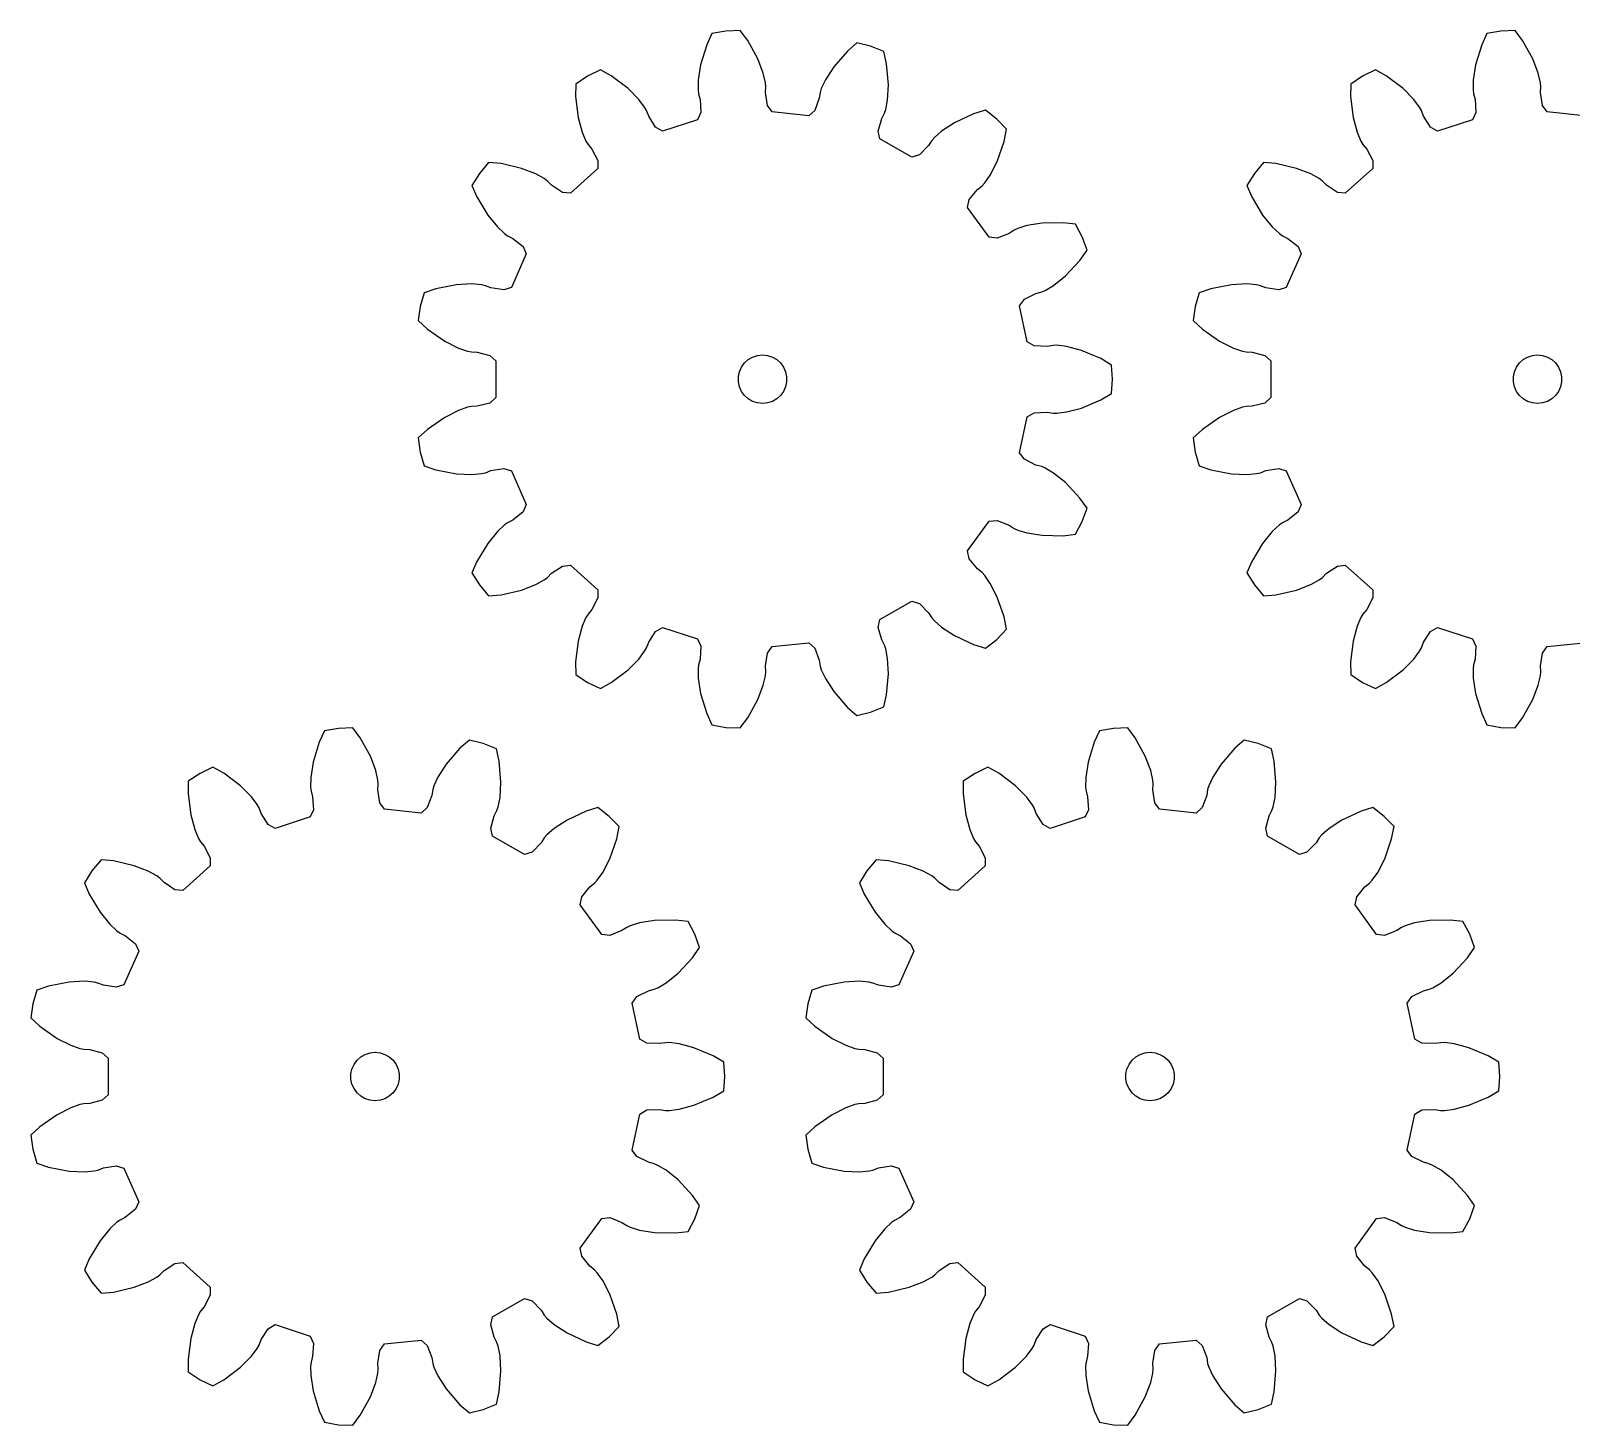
# Model space of a CAD drawing. Extents: x 0 to 187, y 0 to 216.
# Drawn here: x 0 to 95.3, y 0 to 86.2 of the extents above; entities that cross this region are included whole.
import ezdxf

# ---------------------------------------------------------------- set-up
doc = ezdxf.new("R2010")
doc.units = 0

msp = doc.modelspace()

# ---------------------------------------------------------------- linework, layer by layer
for p, q in [((42.134, 86.045), (41.81, 85.347)), ((43.002, 86.198), (42.134, 86.045)), ((43.883, 86.229), (43.002, 86.198)), ((44.345, 85.613), (43.883, 86.229)), ((90.074, 86.045), (89.75, 85.347)), ((90.942, 86.198), (90.074, 86.045)), ((91.822, 86.229), (90.942, 86.198)), ((92.285, 85.613), (91.822, 86.229)), ((41.81, 85.347), (41.432, 84.101)), ((44.974, 84.473), (44.345, 85.613)), ((50.518, 84.964), (49.666, 83.98)), ((51.098, 85.471), (50.518, 84.964)), ((51.953, 85.257), (51.098, 85.471)), ((52.77, 84.927), (51.953, 85.257)), ((52.942, 84.177), (52.77, 84.927)), ((89.75, 85.347), (89.372, 84.101)), ((92.914, 84.473), (92.285, 85.613)), ((41.432, 84.101), (41.286, 83.163)), ((45.312, 83.586), (44.974, 84.473)), ((49.666, 83.98), (49.151, 83.183)), ((53.053, 82.879), (52.942, 84.177)), ((89.372, 84.101), (89.225, 83.163)), ((93.252, 83.586), (92.914, 84.473)), ((33.712, 82.924), (33.7, 82.154)), ((34.442, 83.417), (33.712, 82.924)), ((35.234, 83.803), (34.442, 83.417)), ((35.907, 83.428), (35.234, 83.803)), ((36.945, 82.643), (35.907, 83.428)), ((41.286, 83.163), (41.276, 82.567)), ((45.445, 83.005), (45.312, 83.586)), ((45.466, 82.763), (45.445, 83.005)), ((49.151, 83.183), (48.9, 82.642)), ((81.651, 82.924), (81.639, 82.154)), ((82.382, 83.417), (81.651, 82.924)), ((83.174, 83.803), (82.382, 83.417)), ((83.847, 83.428), (83.174, 83.803)), ((84.885, 82.643), (83.847, 83.428)), ((89.225, 83.163), (89.216, 82.567)), ((93.385, 83.005), (93.252, 83.586)), ((93.405, 82.763), (93.385, 83.005)), ((33.7, 82.154), (33.861, 80.862)), ((37.615, 81.97), (36.945, 82.643)), ((37.973, 81.493), (37.615, 81.97)), ((41.276, 82.567), (41.307, 82.325)), ((41.307, 82.325), (41.402, 81.972)), ((41.402, 81.972), (41.451, 81.172)), ((45.446, 82.397), (45.466, 82.763)), ((45.565, 81.604), (45.446, 82.397)), ((48.773, 82.047), (48.492, 81.297)), ((48.829, 82.409), (48.773, 82.047)), ((48.9, 82.642), (48.829, 82.409)), ((53.001, 81.932), (53.053, 82.879)), ((81.639, 82.154), (81.801, 80.862)), ((85.555, 81.97), (84.885, 82.643)), ((85.912, 81.493), (85.555, 81.97)), ((89.216, 82.567), (89.246, 82.325)), ((89.246, 82.325), (89.342, 81.972)), ((89.342, 81.972), (89.39, 81.172)), ((93.386, 82.397), (93.405, 82.763)), ((93.504, 81.604), (93.386, 82.397)), ((38.09, 81.28), (37.973, 81.493)), ((38.221, 80.938), (38.09, 81.28)), ((41.451, 81.172), (41.248, 80.718)), ((45.857, 81.202), (45.565, 81.604)), ((48.122, 80.964), (45.857, 81.202)), ((48.492, 81.297), (48.122, 80.964)), ((52.639, 80.791), (52.807, 81.117)), ((52.807, 81.117), (52.886, 81.347)), ((52.886, 81.347), (53.001, 81.932)), ((58.318, 81.073), (57.139, 80.52)), ((59.054, 81.3), (58.318, 81.073)), ((59.748, 80.757), (59.054, 81.3)), ((86.03, 81.28), (85.912, 81.493)), ((86.161, 80.938), (86.03, 81.28)), ((89.39, 81.172), (89.188, 80.718)), ((93.797, 81.202), (93.504, 81.604)), ((96.062, 80.964), (93.797, 81.202)), ((33.861, 80.862), (34.109, 79.946)), ((38.652, 80.262), (38.221, 80.938)), ((39.082, 80.014), (38.652, 80.262)), ((41.248, 80.718), (39.082, 80.014)), ((52.426, 80.018), (52.639, 80.791)), ((57.139, 80.52), (56.344, 80.002)), ((60.36, 80.123), (59.748, 80.757)), ((60.212, 79.368), (60.36, 80.123)), ((81.801, 80.862), (82.048, 79.946)), ((86.591, 80.262), (86.161, 80.938)), ((87.022, 80.014), (86.591, 80.262)), ((89.188, 80.718), (87.022, 80.014)), ((34.109, 79.946), (34.343, 79.398)), ((34.343, 79.398), (34.468, 79.189)), ((34.468, 79.189), (34.7, 78.905)), ((52.53, 79.532), (52.426, 80.018)), ((54.502, 78.394), (52.53, 79.532)), ((55.536, 79.118), (54.975, 78.547)), ((55.735, 79.426), (55.536, 79.118)), ((55.895, 79.61), (55.735, 79.426)), ((56.344, 80.002), (55.895, 79.61)), ((59.785, 78.137), (60.212, 79.368)), ((82.048, 79.946), (82.282, 79.398)), ((82.282, 79.398), (82.408, 79.189)), ((82.408, 79.189), (82.639, 78.905)), ((34.7, 78.905), (35.069, 78.194)), ((35.069, 78.194), (35.069, 77.697)), ((54.975, 78.547), (54.502, 78.394)), ((59.353, 77.293), (59.785, 78.137)), ((82.639, 78.905), (83.009, 78.194)), ((83.009, 78.194), (83.008, 77.697)), ((27.753, 77.394), (27.286, 76.647)), ((28.32, 78.069), (27.753, 77.394)), ((29.087, 78.001), (28.32, 78.069)), ((30.355, 77.705), (29.087, 78.001)), ((31.24, 77.363), (30.355, 77.705)), ((31.761, 77.073), (31.24, 77.363)), ((35.069, 77.697), (33.376, 76.173)), ((59.01, 76.805), (59.353, 77.293)), ((75.693, 77.394), (75.226, 76.647)), ((76.26, 78.069), (75.693, 77.394)), ((77.027, 78.001), (76.26, 78.069)), ((78.295, 77.705), (77.027, 78.001)), ((79.18, 77.363), (78.295, 77.705)), ((79.701, 77.073), (79.18, 77.363)), ((83.008, 77.697), (81.316, 76.173)), ((27.286, 76.647), (27.589, 75.939)), ((31.955, 76.926), (31.761, 77.073)), ((32.214, 76.667), (31.955, 76.926)), ((32.882, 76.225), (32.214, 76.667)), ((58.049, 75.779), (58.558, 76.397)), ((58.558, 76.397), (58.843, 76.627)), ((58.843, 76.627), (59.01, 76.805)), ((75.226, 76.647), (75.529, 75.939)), ((79.895, 76.926), (79.701, 77.073)), ((80.153, 76.667), (79.895, 76.926)), ((80.822, 76.225), (80.153, 76.667)), ((27.589, 75.939), (28.262, 74.824)), ((33.376, 76.173), (32.882, 76.225)), ((57.946, 75.293), (58.049, 75.779)), ((59.284, 73.45), (57.946, 75.293)), ((75.529, 75.939), (76.201, 74.824)), ((81.316, 76.173), (80.822, 76.225)), ((28.262, 74.824), (28.86, 74.088)), ((63.86, 74.346), (62.558, 74.32)), ((64.625, 74.254), (63.86, 74.346)), ((76.201, 74.824), (76.8, 74.088)), ((28.86, 74.088), (29.297, 73.682)), ((29.297, 73.682), (29.497, 73.543)), ((29.497, 73.543), (29.824, 73.377)), ((29.824, 73.377), (30.451, 72.878)), ((59.779, 73.398), (59.284, 73.45)), ((60.524, 73.691), (59.779, 73.398)), ((60.831, 73.891), (60.524, 73.691)), ((61.051, 73.995), (60.831, 73.891)), ((61.621, 74.17), (61.051, 73.995)), ((62.558, 74.32), (61.621, 74.17)), ((65.038, 73.476), (64.625, 74.254)), ((65.34, 72.648), (65.038, 73.476)), ((76.8, 74.088), (77.237, 73.682)), ((77.237, 73.682), (77.437, 73.543)), ((77.437, 73.543), (77.764, 73.377)), ((77.764, 73.377), (78.39, 72.878)), ((30.652, 72.424), (29.726, 70.344)), ((30.451, 72.878), (30.652, 72.424)), ((64.897, 72.018), (65.34, 72.648)), ((78.592, 72.424), (77.666, 70.344)), ((78.39, 72.878), (78.592, 72.424)), ((64.007, 71.067), (64.897, 72.018)), ((26.343, 70.514), (25.064, 70.268)), ((27.291, 70.562), (26.343, 70.514)), ((27.884, 70.509), (27.291, 70.562)), ((63.268, 70.471), (64.007, 71.067)), ((74.282, 70.514), (73.004, 70.268)), ((75.23, 70.562), (74.282, 70.514)), ((75.824, 70.509), (75.23, 70.562)), ((24.335, 70.019), (24.093, 69.172)), ((25.064, 70.268), (24.335, 70.019)), ((28.121, 70.453), (27.884, 70.509)), ((28.463, 70.321), (28.121, 70.453)), ((29.254, 70.19), (28.463, 70.321)), ((29.726, 70.344), (29.254, 70.19)), ((61.169, 69.216), (61.461, 69.619)), ((61.461, 69.619), (62.178, 69.977)), ((62.178, 69.977), (62.532, 70.071)), ((62.532, 70.071), (62.756, 70.165)), ((62.756, 70.165), (63.268, 70.471)), ((72.275, 70.019), (72.032, 69.172)), ((73.004, 70.268), (72.275, 70.019)), ((76.061, 70.453), (75.824, 70.509)), ((76.403, 70.321), (76.061, 70.453)), ((77.193, 70.19), (76.403, 70.321)), ((77.666, 70.344), (77.193, 70.19)), ((24.093, 69.172), (23.97, 68.299)), ((61.643, 66.989), (61.169, 69.216)), ((72.032, 69.172), (71.91, 68.299)), ((23.97, 68.299), (24.534, 67.775)), ((24.534, 67.775), (25.602, 67.031)), ((71.91, 68.299), (72.474, 67.775)), ((72.474, 67.775), (73.542, 67.031)), ((25.602, 67.031), (26.449, 66.602)), ((62.073, 66.74), (61.643, 66.989)), ((62.873, 66.705), (62.073, 66.74)), ((63.235, 66.763), (62.873, 66.705)), ((63.479, 66.768), (63.235, 66.763)), ((64.07, 66.696), (63.479, 66.768)), ((73.542, 67.031), (74.389, 66.602)), ((26.449, 66.602), (27.013, 66.409)), ((27.013, 66.409), (27.252, 66.363)), ((27.252, 66.363), (27.618, 66.344)), ((27.618, 66.344), (28.393, 66.143)), ((28.393, 66.143), (28.762, 65.81)), ((28.762, 65.81), (28.762, 63.533)), ((44.15, 65.675), (44.383, 65.885)), ((44.383, 65.885), (44.654, 66.042)), ((44.654, 66.042), (44.953, 66.139)), ((44.953, 66.139), (45.265, 66.172)), ((45.265, 66.172), (45.576, 66.139)), ((45.576, 66.139), (45.875, 66.042)), ((45.875, 66.042), (46.146, 65.885)), ((46.146, 65.885), (46.379, 65.675)), ((64.988, 66.452), (64.07, 66.696)), ((66.187, 65.946), (64.988, 66.452)), ((66.848, 65.551), (66.187, 65.946)), ((74.389, 66.602), (74.953, 66.409)), ((74.953, 66.409), (75.192, 66.363)), ((75.192, 66.363), (75.558, 66.344)), ((75.558, 66.344), (76.333, 66.143)), ((76.333, 66.143), (76.702, 65.81)), ((76.702, 65.81), (76.702, 63.533)), ((92.09, 65.675), (92.323, 65.885)), ((92.323, 65.885), (92.594, 66.042)), ((92.594, 66.042), (92.893, 66.139)), ((92.893, 66.139), (93.204, 66.172)), ((93.204, 66.172), (93.516, 66.139)), ((93.516, 66.139), (93.814, 66.042)), ((93.814, 66.042), (94.086, 65.885)), ((94.086, 65.885), (94.319, 65.675)), ((43.773, 64.829), (43.838, 65.135)), ((43.773, 64.515), (43.773, 64.829)), ((43.838, 65.135), (43.966, 65.422)), ((43.966, 65.422), (44.15, 65.675)), ((46.379, 65.675), (46.564, 65.422)), ((46.564, 65.422), (46.691, 65.135)), ((46.691, 65.135), (46.756, 64.829)), ((46.756, 64.829), (46.756, 64.515)), ((66.91, 64.672), (66.848, 65.551)), ((91.713, 64.829), (91.778, 65.135)), ((91.713, 64.515), (91.713, 64.829)), ((91.778, 65.135), (91.905, 65.422)), ((91.905, 65.422), (92.09, 65.675)), ((94.319, 65.675), (94.503, 65.422)), ((94.503, 65.422), (94.631, 65.135)), ((94.631, 65.135), (94.696, 64.829)), ((94.696, 64.829), (94.696, 64.515)), ((43.838, 64.208), (43.773, 64.515)), ((43.966, 63.922), (43.838, 64.208)), ((44.15, 63.668), (43.966, 63.922)), ((46.564, 63.922), (46.379, 63.668)), ((46.691, 64.208), (46.564, 63.922)), ((46.756, 64.515), (46.691, 64.208)), ((66.848, 63.793), (66.91, 64.672)), ((91.778, 64.208), (91.713, 64.515)), ((91.905, 63.922), (91.778, 64.208)), ((92.09, 63.668), (91.905, 63.922)), ((94.503, 63.922), (94.319, 63.668)), ((94.631, 64.208), (94.503, 63.922)), ((94.696, 64.515), (94.631, 64.208)), ((27.013, 62.935), (26.449, 62.742)), ((27.252, 62.981), (27.013, 62.935)), ((27.618, 62.999), (27.252, 62.981)), ((28.393, 63.2), (27.618, 62.999)), ((28.762, 63.533), (28.393, 63.2)), ((44.383, 63.458), (44.15, 63.668)), ((44.654, 63.301), (44.383, 63.458)), ((44.953, 63.205), (44.654, 63.301)), ((45.265, 63.172), (44.953, 63.205)), ((45.576, 63.205), (45.265, 63.172)), ((45.875, 63.301), (45.576, 63.205)), ((46.146, 63.458), (45.875, 63.301)), ((46.379, 63.668), (46.146, 63.458)), ((64.07, 62.647), (64.988, 62.891)), ((64.988, 62.891), (66.187, 63.397)), ((66.187, 63.397), (66.848, 63.793)), ((74.953, 62.935), (74.389, 62.742)), ((75.192, 62.981), (74.953, 62.935)), ((75.558, 62.999), (75.192, 62.981)), ((76.333, 63.2), (75.558, 62.999)), ((76.702, 63.533), (76.333, 63.2)), ((92.323, 63.458), (92.09, 63.668)), ((92.594, 63.301), (92.323, 63.458)), ((92.893, 63.205), (92.594, 63.301)), ((93.204, 63.172), (92.893, 63.205)), ((93.516, 63.205), (93.204, 63.172)), ((93.814, 63.301), (93.516, 63.205)), ((94.086, 63.458), (93.814, 63.301)), ((94.319, 63.668), (94.086, 63.458)), ((25.602, 62.313), (24.534, 61.568)), ((26.449, 62.742), (25.602, 62.313)), ((61.169, 60.127), (61.643, 62.354)), ((61.643, 62.354), (62.073, 62.603)), ((62.073, 62.603), (62.873, 62.639)), ((62.873, 62.639), (63.235, 62.581)), ((63.235, 62.581), (63.479, 62.576)), ((63.479, 62.576), (64.07, 62.647)), ((73.542, 62.313), (72.474, 61.568)), ((74.389, 62.742), (73.542, 62.313)), ((24.534, 61.568), (23.97, 61.044)), ((23.97, 61.044), (24.093, 60.171)), ((72.474, 61.568), (71.91, 61.044)), ((71.91, 61.044), (72.032, 60.171)), ((24.093, 60.171), (24.335, 59.324)), ((61.461, 59.725), (61.169, 60.127)), ((72.032, 60.171), (72.275, 59.324)), ((24.335, 59.324), (25.064, 59.075)), ((28.463, 59.022), (29.254, 59.154)), ((29.254, 59.154), (29.726, 59)), ((62.178, 59.367), (61.461, 59.725)), ((62.532, 59.273), (62.178, 59.367)), ((62.756, 59.178), (62.532, 59.273)), ((63.268, 58.872), (62.756, 59.178)), ((72.275, 59.324), (73.004, 59.075)), ((76.403, 59.022), (77.193, 59.154)), ((77.193, 59.154), (77.666, 59)), ((25.064, 59.075), (26.343, 58.829)), ((26.343, 58.829), (27.291, 58.782)), ((27.291, 58.782), (27.884, 58.835)), ((27.884, 58.835), (28.121, 58.89)), ((28.121, 58.89), (28.463, 59.022)), ((29.726, 59), (30.652, 56.92)), ((64.007, 58.276), (63.268, 58.872)), ((64.897, 57.326), (64.007, 58.276)), ((73.004, 59.075), (74.282, 58.829)), ((74.282, 58.829), (75.23, 58.782)), ((75.23, 58.782), (75.824, 58.835)), ((75.824, 58.835), (76.061, 58.89)), ((76.061, 58.89), (76.403, 59.022)), ((77.666, 59), (78.592, 56.92)), ((65.34, 56.696), (64.897, 57.326)), ((30.451, 56.465), (29.824, 55.966)), ((30.652, 56.92), (30.451, 56.465)), ((65.038, 55.868), (65.34, 56.696)), ((78.39, 56.465), (77.764, 55.966)), ((78.592, 56.92), (78.39, 56.465)), ((29.297, 55.661), (28.86, 55.256)), ((29.497, 55.801), (29.297, 55.661)), ((29.824, 55.966), (29.497, 55.801)), ((57.946, 54.051), (59.284, 55.893)), ((59.284, 55.893), (59.779, 55.946)), ((59.779, 55.946), (60.524, 55.652)), ((60.524, 55.652), (60.831, 55.452)), ((60.831, 55.452), (61.051, 55.349)), ((61.051, 55.349), (61.621, 55.173)), ((64.625, 55.09), (65.038, 55.868)), ((77.237, 55.661), (76.8, 55.256)), ((77.437, 55.801), (77.237, 55.661)), ((77.764, 55.966), (77.437, 55.801)), ((28.262, 54.519), (27.589, 53.405)), ((28.86, 55.256), (28.262, 54.519)), ((61.621, 55.173), (62.558, 55.023)), ((62.558, 55.023), (63.86, 54.998)), ((63.86, 54.998), (64.625, 55.09)), ((76.201, 54.519), (75.529, 53.405)), ((76.8, 55.256), (76.201, 54.519)), ((27.589, 53.405), (27.286, 52.696)), ((58.049, 53.565), (57.946, 54.051)), ((58.558, 52.946), (58.049, 53.565)), ((75.529, 53.405), (75.226, 52.696)), ((27.286, 52.696), (27.753, 51.949)), ((31.761, 52.27), (31.955, 52.417)), ((31.955, 52.417), (32.214, 52.677)), ((32.214, 52.677), (32.882, 53.119)), ((32.882, 53.119), (33.376, 53.17)), ((33.376, 53.17), (35.069, 51.646)), ((58.843, 52.716), (58.558, 52.946)), ((59.01, 52.538), (58.843, 52.716)), ((59.353, 52.051), (59.01, 52.538)), ((75.226, 52.696), (75.693, 51.949)), ((79.701, 52.27), (79.895, 52.417)), ((79.895, 52.417), (80.153, 52.677)), ((80.153, 52.677), (80.822, 53.119)), ((80.822, 53.119), (81.316, 53.17)), ((81.316, 53.17), (83.008, 51.646)), ((27.753, 51.949), (28.32, 51.274)), ((29.087, 51.343), (30.355, 51.638)), ((30.355, 51.638), (31.24, 51.98)), ((31.24, 51.98), (31.761, 52.27)), ((35.069, 51.646), (35.069, 51.149)), ((59.785, 51.206), (59.353, 52.051)), ((75.693, 51.949), (76.26, 51.274)), ((77.027, 51.343), (78.295, 51.638)), ((78.295, 51.638), (79.18, 51.98)), ((79.18, 51.98), (79.701, 52.27)), ((83.008, 51.646), (83.009, 51.149)), ((28.32, 51.274), (29.087, 51.343)), ((35.069, 51.149), (34.7, 50.438)), ((52.53, 49.811), (54.502, 50.95)), ((54.502, 50.95), (54.975, 50.797)), ((54.975, 50.797), (55.536, 50.226)), ((60.212, 49.976), (59.785, 51.206)), ((76.26, 51.274), (77.027, 51.343)), ((83.009, 51.149), (82.639, 50.438)), ((34.343, 49.946), (34.109, 49.398)), ((34.468, 50.154), (34.343, 49.946)), ((34.7, 50.438), (34.468, 50.154)), ((52.426, 49.325), (52.53, 49.811)), ((55.536, 50.226), (55.735, 49.918)), ((55.735, 49.918), (55.895, 49.734)), ((55.895, 49.734), (56.344, 49.342)), ((60.36, 49.22), (60.212, 49.976)), ((82.282, 49.946), (82.048, 49.398)), ((82.408, 50.154), (82.282, 49.946)), ((82.639, 50.438), (82.408, 50.154)), ((34.109, 49.398), (33.861, 48.481)), ((38.221, 48.406), (38.652, 49.081)), ((38.652, 49.081), (39.082, 49.329)), ((39.082, 49.329), (41.248, 48.625)), ((41.248, 48.625), (41.451, 48.172)), ((52.639, 48.553), (52.426, 49.325)), ((56.344, 49.342), (57.139, 48.823)), ((57.139, 48.823), (58.318, 48.271)), ((59.748, 48.586), (60.36, 49.22)), ((82.048, 49.398), (81.801, 48.481)), ((86.161, 48.406), (86.591, 49.081)), ((86.591, 49.081), (87.022, 49.329)), ((87.022, 49.329), (89.188, 48.625)), ((89.188, 48.625), (89.39, 48.172)), ((33.861, 48.481), (33.7, 47.189)), ((37.615, 47.373), (37.973, 47.85)), ((37.973, 47.85), (38.09, 48.063)), ((38.09, 48.063), (38.221, 48.406)), ((41.451, 48.172), (41.402, 47.372)), ((45.446, 46.947), (45.565, 47.739)), ((45.565, 47.739), (45.857, 48.141)), ((45.857, 48.141), (48.122, 48.379)), ((48.122, 48.379), (48.492, 48.047)), ((48.492, 48.047), (48.773, 47.297)), ((52.807, 48.227), (52.639, 48.553)), ((52.886, 47.997), (52.807, 48.227)), ((53.001, 47.412), (52.886, 47.997)), ((58.318, 48.271), (59.054, 48.044)), ((59.054, 48.044), (59.748, 48.586)), ((81.801, 48.481), (81.639, 47.189)), ((85.555, 47.373), (85.912, 47.85)), ((85.912, 47.85), (86.03, 48.063)), ((86.03, 48.063), (86.161, 48.406)), ((89.39, 48.172), (89.342, 47.372)), ((93.386, 46.947), (93.504, 47.739)), ((93.504, 47.739), (93.797, 48.141)), ((93.797, 48.141), (96.062, 48.379)), ((33.7, 47.189), (33.712, 46.419)), ((35.907, 45.915), (36.945, 46.701)), ((36.945, 46.701), (37.615, 47.373)), ((41.307, 47.018), (41.276, 46.777)), ((41.276, 46.777), (41.286, 46.181)), ((41.402, 47.372), (41.307, 47.018)), ((45.466, 46.581), (45.446, 46.947)), ((48.773, 47.297), (48.829, 46.934)), ((48.829, 46.934), (48.9, 46.702)), ((48.9, 46.702), (49.151, 46.161)), ((53.053, 46.464), (53.001, 47.412)), ((81.639, 47.189), (81.651, 46.419)), ((83.847, 45.915), (84.885, 46.701)), ((84.885, 46.701), (85.555, 47.373)), ((89.246, 47.018), (89.216, 46.777)), ((89.216, 46.777), (89.225, 46.181)), ((89.342, 47.372), (89.246, 47.018)), ((93.405, 46.581), (93.386, 46.947)), ((33.712, 46.419), (34.442, 45.927)), ((34.442, 45.927), (35.234, 45.54)), ((35.234, 45.54), (35.907, 45.915)), ((41.286, 46.181), (41.432, 45.243)), ((44.974, 44.871), (45.312, 45.757)), ((45.312, 45.757), (45.445, 46.339)), ((45.445, 46.339), (45.466, 46.581)), ((49.151, 46.161), (49.666, 45.364)), ((52.942, 45.167), (53.053, 46.464)), ((81.651, 46.419), (82.382, 45.927)), ((82.382, 45.927), (83.174, 45.54)), ((83.174, 45.54), (83.847, 45.915)), ((89.225, 46.181), (89.372, 45.243)), ((92.914, 44.871), (93.252, 45.757)), ((93.252, 45.757), (93.385, 46.339)), ((93.385, 46.339), (93.405, 46.581)), ((41.432, 45.243), (41.81, 43.997)), ((44.345, 43.731), (44.974, 44.871)), ((49.666, 45.364), (50.518, 44.379)), ((52.77, 44.416), (52.942, 45.167)), ((89.372, 45.243), (89.75, 43.997)), ((92.285, 43.731), (92.914, 44.871)), ((41.81, 43.997), (42.134, 43.298)), ((50.518, 44.379), (51.098, 43.873)), ((51.098, 43.873), (51.953, 44.086)), ((51.953, 44.086), (52.77, 44.416)), ((89.75, 43.997), (90.074, 43.298)), ((18.164, 42.931), (17.84, 42.232)), ((19.032, 43.084), (18.164, 42.931)), ((19.913, 43.115), (19.032, 43.084)), ((20.375, 42.498), (19.913, 43.115)), ((42.134, 43.298), (43.002, 43.145)), ((43.002, 43.145), (43.883, 43.115)), ((43.883, 43.115), (44.345, 43.731)), ((66.104, 42.931), (65.78, 42.232)), ((66.972, 43.084), (66.104, 42.931)), ((67.853, 43.115), (66.972, 43.084)), ((68.315, 42.498), (67.853, 43.115)), ((90.074, 43.298), (90.942, 43.145)), ((90.942, 43.145), (91.822, 43.115)), ((91.822, 43.115), (92.285, 43.731)), ((17.84, 42.232), (17.462, 40.986)), ((21.004, 41.358), (20.375, 42.498)), ((27.128, 42.356), (26.548, 41.85)), ((27.983, 42.143), (27.128, 42.356)), ((28.8, 41.813), (27.983, 42.143)), ((65.78, 42.232), (65.402, 40.986)), ((68.944, 41.358), (68.315, 42.498)), ((75.068, 42.356), (74.488, 41.85)), ((75.923, 42.143), (75.068, 42.356)), ((76.74, 41.813), (75.923, 42.143)), ((17.462, 40.986), (17.316, 40.048)), ((21.342, 40.472), (21.004, 41.358)), ((26.548, 41.85), (25.696, 40.865)), ((28.972, 41.062), (28.8, 41.813)), ((29.083, 39.765), (28.972, 41.062)), ((65.402, 40.986), (65.256, 40.048)), ((69.282, 40.472), (68.944, 41.358)), ((74.488, 41.85), (73.636, 40.865)), ((76.912, 41.062), (76.74, 41.813)), ((77.023, 39.765), (76.912, 41.062)), ((10.472, 40.302), (9.742, 39.81)), ((11.264, 40.689), (10.472, 40.302)), ((11.937, 40.314), (11.264, 40.689)), ((12.975, 39.528), (11.937, 40.314)), ((17.316, 40.048), (17.307, 39.452)), ((21.475, 39.89), (21.342, 40.472)), ((25.181, 40.068), (24.93, 39.527)), ((25.696, 40.865), (25.181, 40.068)), ((58.412, 40.302), (57.681, 39.81)), ((59.204, 40.689), (58.412, 40.302)), ((59.877, 40.314), (59.204, 40.689)), ((60.915, 39.528), (59.877, 40.314)), ((65.256, 40.048), (65.246, 39.452)), ((69.415, 39.89), (69.282, 40.472)), ((73.121, 40.068), (72.87, 39.527)), ((73.636, 40.865), (73.121, 40.068)), ((9.742, 39.81), (9.73, 39.04)), ((13.645, 38.856), (12.975, 39.528)), ((17.307, 39.452), (17.337, 39.211)), ((17.337, 39.211), (17.432, 38.857)), ((21.496, 39.648), (21.475, 39.89)), ((21.476, 39.282), (21.496, 39.648)), ((21.595, 38.49), (21.476, 39.282)), ((24.859, 39.295), (24.803, 38.932)), ((24.93, 39.527), (24.859, 39.295)), ((29.031, 38.817), (29.083, 39.765)), ((57.681, 39.81), (57.67, 39.04)), ((61.585, 38.856), (60.915, 39.528)), ((65.246, 39.452), (65.276, 39.211)), ((65.276, 39.211), (65.372, 38.857)), ((69.436, 39.648), (69.415, 39.89)), ((69.416, 39.282), (69.436, 39.648)), ((69.535, 38.49), (69.416, 39.282)), ((72.799, 39.295), (72.742, 38.932)), ((72.87, 39.527), (72.799, 39.295)), ((76.971, 38.817), (77.023, 39.765)), ((9.73, 39.04), (9.891, 37.748)), ((14.003, 38.379), (13.645, 38.856)), ((14.12, 38.166), (14.003, 38.379)), ((14.251, 37.823), (14.12, 38.166)), ((17.432, 38.857), (17.481, 38.057)), ((21.887, 38.088), (21.595, 38.49)), ((24.522, 38.182), (24.152, 37.85)), ((24.803, 38.932), (24.522, 38.182)), ((28.837, 38.002), (28.916, 38.232)), ((28.916, 38.232), (29.031, 38.817)), ((35.084, 38.185), (34.348, 37.958)), ((35.778, 37.643), (35.084, 38.185)), ((57.67, 39.04), (57.831, 37.748)), ((61.942, 38.379), (61.585, 38.856)), ((62.06, 38.166), (61.942, 38.379)), ((62.191, 37.823), (62.06, 38.166)), ((65.372, 38.857), (65.421, 38.057)), ((69.827, 38.088), (69.535, 38.49)), ((72.461, 38.182), (72.092, 37.85)), ((72.742, 38.932), (72.461, 38.182)), ((76.776, 38.002), (76.856, 38.232)), ((76.856, 38.232), (76.971, 38.817)), ((83.024, 38.185), (82.287, 37.958)), ((83.718, 37.643), (83.024, 38.185)), ((9.891, 37.748), (10.139, 36.831)), ((14.682, 37.148), (14.251, 37.823)), ((17.278, 37.604), (15.112, 36.9)), ((17.481, 38.057), (17.278, 37.604)), ((24.152, 37.85), (21.887, 38.088)), ((28.456, 36.904), (28.67, 37.676)), ((28.67, 37.676), (28.837, 38.002)), ((33.169, 37.406), (32.374, 36.887)), ((34.348, 37.958), (33.169, 37.406)), ((36.39, 37.009), (35.778, 37.643)), ((57.831, 37.748), (58.078, 36.831)), ((62.622, 37.148), (62.191, 37.823)), ((65.218, 37.604), (63.052, 36.9)), ((65.421, 38.057), (65.218, 37.604)), ((72.092, 37.85), (69.827, 38.088)), ((76.396, 36.904), (76.609, 37.676)), ((76.609, 37.676), (76.776, 38.002)), ((81.109, 37.406), (80.314, 36.887)), ((82.287, 37.958), (81.109, 37.406)), ((84.33, 37.009), (83.718, 37.643)), ((10.139, 36.831), (10.373, 36.283)), ((10.373, 36.283), (10.499, 36.075)), ((15.112, 36.9), (14.682, 37.148)), ((28.56, 36.418), (28.456, 36.904)), ((30.532, 35.279), (28.56, 36.418)), ((31.766, 36.311), (31.567, 36.003)), ((31.925, 36.495), (31.766, 36.311)), ((32.374, 36.887), (31.925, 36.495)), ((35.815, 35.023), (36.242, 36.253)), ((36.242, 36.253), (36.39, 37.009)), ((58.078, 36.831), (58.313, 36.283)), ((58.313, 36.283), (58.438, 36.075)), ((63.052, 36.9), (62.622, 37.148)), ((76.5, 36.418), (76.396, 36.904)), ((78.472, 35.279), (76.5, 36.418)), ((79.705, 36.311), (79.506, 36.003)), ((79.865, 36.495), (79.705, 36.311)), ((80.314, 36.887), (79.865, 36.495)), ((83.755, 35.023), (84.181, 36.253)), ((84.181, 36.253), (84.33, 37.009)), ((10.499, 36.075), (10.73, 35.791)), ((10.73, 35.791), (11.099, 35.08)), ((31.005, 35.432), (30.532, 35.279)), ((31.567, 36.003), (31.005, 35.432)), ((58.438, 36.075), (58.669, 35.791)), ((58.669, 35.791), (59.039, 35.08)), ((78.944, 35.432), (78.472, 35.279)), ((79.506, 36.003), (78.944, 35.432)), ((4.35, 34.955), (3.783, 34.28)), ((5.117, 34.886), (4.35, 34.955)), ((6.385, 34.591), (5.117, 34.886)), ((7.27, 34.249), (6.385, 34.591)), ((11.099, 34.583), (9.407, 33.059)), ((11.099, 35.08), (11.099, 34.583)), ((35.383, 34.178), (35.815, 35.023)), ((52.29, 34.955), (51.723, 34.28)), ((53.057, 34.886), (52.29, 34.955)), ((54.325, 34.591), (53.057, 34.886)), ((55.21, 34.249), (54.325, 34.591)), ((59.039, 34.583), (57.346, 33.059)), ((59.039, 35.08), (59.039, 34.583)), ((83.322, 34.178), (83.755, 35.023)), ((3.783, 34.28), (3.317, 33.533)), ((3.317, 33.533), (3.619, 32.824)), ((7.791, 33.959), (7.27, 34.249)), ((7.985, 33.812), (7.791, 33.959)), ((8.244, 33.552), (7.985, 33.812)), ((8.912, 33.11), (8.244, 33.552)), ((34.588, 33.283), (34.873, 33.513)), ((34.873, 33.513), (35.04, 33.691)), ((35.04, 33.691), (35.383, 34.178)), ((51.723, 34.28), (51.256, 33.533)), ((51.256, 33.533), (51.559, 32.824)), ((55.731, 33.959), (55.21, 34.249)), ((55.925, 33.812), (55.731, 33.959)), ((56.184, 33.552), (55.925, 33.812)), ((56.852, 33.11), (56.184, 33.552)), ((82.528, 33.283), (82.813, 33.513)), ((82.813, 33.513), (82.979, 33.691)), ((82.979, 33.691), (83.322, 34.178)), ((3.619, 32.824), (4.292, 31.71)), ((9.407, 33.059), (8.912, 33.11)), ((33.976, 32.178), (34.079, 32.664)), ((34.079, 32.664), (34.588, 33.283)), ((51.559, 32.824), (52.232, 31.71)), ((57.346, 33.059), (56.852, 33.11)), ((81.916, 32.178), (82.019, 32.664)), ((82.019, 32.664), (82.528, 33.283)), ((4.292, 31.71), (4.891, 30.973)), ((35.314, 30.336), (33.976, 32.178)), ((52.232, 31.71), (52.83, 30.973)), ((83.254, 30.336), (81.916, 32.178)), ((4.891, 30.973), (5.327, 30.568)), ((5.327, 30.568), (5.527, 30.428)), ((36.554, 30.577), (35.809, 30.283)), ((36.861, 30.777), (36.554, 30.577)), ((37.082, 30.88), (36.861, 30.777)), ((37.651, 31.056), (37.082, 30.88)), ((38.588, 31.206), (37.651, 31.056)), ((39.89, 31.231), (38.588, 31.206)), ((40.655, 31.139), (39.89, 31.231)), ((41.068, 30.361), (40.655, 31.139)), ((52.83, 30.973), (53.267, 30.568)), ((53.267, 30.568), (53.467, 30.428)), ((84.494, 30.577), (83.748, 30.283)), ((84.801, 30.777), (84.494, 30.577)), ((85.021, 30.88), (84.801, 30.777)), ((85.591, 31.056), (85.021, 30.88)), ((86.528, 31.206), (85.591, 31.056)), ((87.83, 31.231), (86.528, 31.206)), ((88.595, 31.139), (87.83, 31.231)), ((89.008, 30.361), (88.595, 31.139)), ((5.527, 30.428), (5.854, 30.263)), ((5.854, 30.263), (6.481, 29.764)), ((6.481, 29.764), (6.682, 29.309)), ((35.809, 30.283), (35.314, 30.336)), ((41.37, 29.533), (41.068, 30.361)), ((53.467, 30.428), (53.794, 30.263)), ((53.794, 30.263), (54.421, 29.764)), ((54.421, 29.764), (54.622, 29.309)), ((83.748, 30.283), (83.254, 30.336)), ((89.31, 29.533), (89.008, 30.361)), ((6.682, 29.309), (5.756, 27.229)), ((40.037, 27.953), (40.927, 28.903)), ((40.927, 28.903), (41.37, 29.533)), ((54.622, 29.309), (53.696, 27.229)), ((87.977, 27.953), (88.867, 28.903)), ((88.867, 28.903), (89.31, 29.533)), ((39.298, 27.357), (40.037, 27.953)), ((87.238, 27.357), (87.977, 27.953)), ((0.366, 26.905), (0.123, 26.058)), ((1.094, 27.154), (0.366, 26.905)), ((2.373, 27.4), (1.094, 27.154)), ((3.321, 27.447), (2.373, 27.4)), ((3.915, 27.394), (3.321, 27.447)), ((4.151, 27.339), (3.915, 27.394)), ((4.493, 27.207), (4.151, 27.339)), ((5.284, 27.075), (4.493, 27.207)), ((5.756, 27.229), (5.284, 27.075)), ((37.491, 26.504), (38.208, 26.862)), ((38.208, 26.862), (38.562, 26.956)), ((38.562, 26.956), (38.786, 27.051)), ((38.786, 27.051), (39.298, 27.357)), ((48.305, 26.905), (48.062, 26.058)), ((49.034, 27.154), (48.305, 26.905)), ((50.313, 27.4), (49.034, 27.154)), ((51.26, 27.447), (50.313, 27.4)), ((51.854, 27.394), (51.26, 27.447)), ((52.091, 27.339), (51.854, 27.394)), ((52.433, 27.207), (52.091, 27.339)), ((53.223, 27.075), (52.433, 27.207)), ((53.696, 27.229), (53.223, 27.075)), ((85.431, 26.504), (86.148, 26.862)), ((86.148, 26.862), (86.502, 26.956)), ((86.502, 26.956), (86.726, 27.051)), ((86.726, 27.051), (87.238, 27.357)), ((0.123, 26.058), (0, 25.185)), ((37.199, 26.102), (37.491, 26.504)), ((37.673, 23.875), (37.199, 26.102)), ((48.062, 26.058), (47.94, 25.185)), ((85.139, 26.102), (85.431, 26.504)), ((85.613, 23.875), (85.139, 26.102)), ((0, 25.185), (0.564, 24.661)), ((47.94, 25.185), (48.504, 24.661)), ((0.564, 24.661), (1.632, 23.916)), ((1.632, 23.916), (2.479, 23.487)), ((38.103, 23.626), (37.673, 23.875)), ((48.504, 24.661), (49.572, 23.916)), ((49.572, 23.916), (50.419, 23.487)), ((86.043, 23.626), (85.613, 23.875)), ((2.479, 23.487), (3.043, 23.294)), ((3.043, 23.294), (3.282, 23.248)), ((3.282, 23.248), (3.648, 23.23)), ((3.648, 23.23), (4.424, 23.029)), ((4.424, 23.029), (4.793, 22.696)), ((20.413, 22.771), (20.685, 22.928)), ((20.685, 22.928), (20.983, 23.024)), ((20.983, 23.024), (21.295, 23.057)), ((21.295, 23.057), (21.607, 23.024)), ((21.607, 23.024), (21.905, 22.928)), ((21.905, 22.928), (22.176, 22.771)), ((38.904, 23.59), (38.103, 23.626)), ((39.265, 23.648), (38.904, 23.59)), ((39.509, 23.653), (39.265, 23.648)), ((40.101, 23.582), (39.509, 23.653)), ((41.018, 23.338), (40.101, 23.582)), ((42.217, 22.832), (41.018, 23.338)), ((50.419, 23.487), (50.983, 23.294)), ((50.983, 23.294), (51.222, 23.248)), ((51.222, 23.248), (51.588, 23.23)), ((51.588, 23.23), (52.363, 23.029)), ((52.363, 23.029), (52.732, 22.696)), ((68.353, 22.771), (68.624, 22.928)), ((68.624, 22.928), (68.923, 23.024)), ((68.923, 23.024), (69.234, 23.057)), ((69.234, 23.057), (69.546, 23.024)), ((69.546, 23.024), (69.845, 22.928)), ((69.845, 22.928), (70.116, 22.771)), ((86.843, 23.59), (86.043, 23.626)), ((87.205, 23.648), (86.843, 23.59)), ((87.448, 23.653), (87.205, 23.648)), ((88.04, 23.582), (87.448, 23.653)), ((88.958, 23.338), (88.04, 23.582)), ((90.157, 22.832), (88.958, 23.338)), ((4.793, 22.696), (4.793, 20.419)), ((19.803, 21.714), (19.868, 22.021)), ((19.868, 22.021), (19.996, 22.307)), ((19.996, 22.307), (20.18, 22.561)), ((20.18, 22.561), (20.413, 22.771)), ((22.176, 22.771), (22.409, 22.561)), ((22.409, 22.561), (22.594, 22.307)), ((22.594, 22.307), (22.721, 22.021)), ((22.721, 22.021), (22.786, 21.714)), ((42.878, 22.436), (42.217, 22.832)), ((42.94, 21.557), (42.878, 22.436)), ((52.732, 22.696), (52.732, 20.419)), ((67.743, 21.714), (67.808, 22.021)), ((67.808, 22.021), (67.935, 22.307)), ((67.935, 22.307), (68.12, 22.561)), ((68.12, 22.561), (68.353, 22.771)), ((70.116, 22.771), (70.349, 22.561)), ((70.349, 22.561), (70.534, 22.307)), ((70.534, 22.307), (70.661, 22.021)), ((70.661, 22.021), (70.726, 21.714)), ((90.818, 22.436), (90.157, 22.832)), ((90.88, 21.557), (90.818, 22.436)), ((19.803, 21.4), (19.803, 21.714)), ((19.868, 21.094), (19.803, 21.4)), ((19.996, 20.807), (19.868, 21.094)), ((22.721, 21.094), (22.594, 20.807)), ((22.786, 21.4), (22.721, 21.094)), ((22.786, 21.714), (22.786, 21.4)), ((42.878, 20.678), (42.94, 21.557)), ((67.743, 21.4), (67.743, 21.714)), ((67.808, 21.094), (67.743, 21.4)), ((67.935, 20.807), (67.808, 21.094)), ((70.661, 21.094), (70.534, 20.807)), ((70.726, 21.4), (70.661, 21.094)), ((70.726, 21.714), (70.726, 21.4)), ((90.818, 20.678), (90.88, 21.557)), ((4.424, 20.086), (3.648, 19.885)), ((4.793, 20.419), (4.424, 20.086)), ((20.18, 20.554), (19.996, 20.807)), ((20.413, 20.344), (20.18, 20.554)), ((20.685, 20.187), (20.413, 20.344)), ((20.983, 20.09), (20.685, 20.187)), ((21.295, 20.057), (20.983, 20.09)), ((21.607, 20.09), (21.295, 20.057)), ((21.905, 20.187), (21.607, 20.09)), ((22.176, 20.344), (21.905, 20.187)), ((22.409, 20.554), (22.176, 20.344)), ((22.594, 20.807), (22.409, 20.554)), ((41.018, 19.777), (42.217, 20.283)), ((42.217, 20.283), (42.878, 20.678)), ((52.363, 20.086), (51.588, 19.885)), ((52.732, 20.419), (52.363, 20.086)), ((68.12, 20.554), (67.935, 20.807)), ((68.353, 20.344), (68.12, 20.554)), ((68.624, 20.187), (68.353, 20.344)), ((68.923, 20.09), (68.624, 20.187)), ((69.234, 20.057), (68.923, 20.09)), ((69.546, 20.09), (69.234, 20.057)), ((69.845, 20.187), (69.546, 20.09)), ((70.116, 20.344), (69.845, 20.187)), ((70.349, 20.554), (70.116, 20.344)), ((70.534, 20.807), (70.349, 20.554)), ((88.958, 19.777), (90.157, 20.283)), ((90.157, 20.283), (90.818, 20.678)), ((1.632, 19.198), (0.564, 18.454)), ((2.479, 19.627), (1.632, 19.198)), ((3.043, 19.82), (2.479, 19.627)), ((3.282, 19.866), (3.043, 19.82)), ((3.648, 19.885), (3.282, 19.866)), ((37.199, 17.013), (37.673, 19.24)), ((37.673, 19.24), (38.103, 19.489)), ((38.103, 19.489), (38.904, 19.524)), ((38.904, 19.524), (39.265, 19.466)), ((39.265, 19.466), (39.509, 19.461)), ((39.509, 19.461), (40.101, 19.533)), ((40.101, 19.533), (41.018, 19.777)), ((49.572, 19.198), (48.504, 18.454)), ((50.419, 19.627), (49.572, 19.198)), ((50.983, 19.82), (50.419, 19.627)), ((51.222, 19.866), (50.983, 19.82)), ((51.588, 19.885), (51.222, 19.866)), ((85.139, 17.013), (85.613, 19.24)), ((85.613, 19.24), (86.043, 19.489)), ((86.043, 19.489), (86.843, 19.524)), ((86.843, 19.524), (87.205, 19.466)), ((87.205, 19.466), (87.448, 19.461)), ((87.448, 19.461), (88.04, 19.533)), ((88.04, 19.533), (88.958, 19.777)), ((0.564, 18.454), (0, 17.93)), ((48.504, 18.454), (47.94, 17.93)), ((0, 17.93), (0.123, 17.057)), ((47.94, 17.93), (48.062, 17.057)), ((0.123, 17.057), (0.366, 16.21)), ((0.366, 16.21), (1.094, 15.961)), ((37.491, 16.61), (37.199, 17.013)), ((38.208, 16.252), (37.491, 16.61)), ((38.562, 16.158), (38.208, 16.252)), ((48.062, 17.057), (48.305, 16.21)), ((48.305, 16.21), (49.034, 15.961)), ((85.431, 16.61), (85.139, 17.013)), ((86.148, 16.252), (85.431, 16.61)), ((86.502, 16.158), (86.148, 16.252)), ((1.094, 15.961), (2.373, 15.715)), ((2.373, 15.715), (3.321, 15.667)), ((3.321, 15.667), (3.915, 15.72)), ((3.915, 15.72), (4.151, 15.776)), ((4.151, 15.776), (4.493, 15.908)), ((4.493, 15.908), (5.284, 16.039)), ((5.284, 16.039), (5.756, 15.885)), ((5.756, 15.885), (6.682, 13.805)), ((38.786, 16.064), (38.562, 16.158)), ((39.298, 15.758), (38.786, 16.064)), ((40.037, 15.162), (39.298, 15.758)), ((49.034, 15.961), (50.313, 15.715)), ((50.313, 15.715), (51.26, 15.667)), ((51.26, 15.667), (51.854, 15.72)), ((51.854, 15.72), (52.091, 15.776)), ((52.091, 15.776), (52.433, 15.908)), ((52.433, 15.908), (53.223, 16.039)), ((53.223, 16.039), (53.696, 15.885)), ((53.696, 15.885), (54.622, 13.805)), ((86.726, 16.064), (86.502, 16.158)), ((87.238, 15.758), (86.726, 16.064)), ((87.977, 15.162), (87.238, 15.758)), ((40.927, 14.211), (40.037, 15.162)), ((88.867, 14.211), (87.977, 15.162)), ((6.481, 13.351), (5.854, 12.852)), ((6.682, 13.805), (6.481, 13.351)), ((41.37, 13.581), (40.927, 14.211)), ((41.068, 12.753), (41.37, 13.581)), ((54.421, 13.351), (53.794, 12.852)), ((54.622, 13.805), (54.421, 13.351)), ((89.31, 13.581), (88.867, 14.211)), ((89.008, 12.753), (89.31, 13.581)), ((5.327, 12.547), (4.891, 12.141)), ((5.527, 12.686), (5.327, 12.547)), ((5.854, 12.852), (5.527, 12.686)), ((33.976, 10.936), (35.314, 12.779)), ((35.314, 12.779), (35.809, 12.831)), ((35.809, 12.831), (36.554, 12.538)), ((36.554, 12.538), (36.861, 12.338)), ((40.655, 11.975), (41.068, 12.753)), ((53.267, 12.547), (52.83, 12.141)), ((53.467, 12.686), (53.267, 12.547)), ((53.794, 12.852), (53.467, 12.686)), ((81.916, 10.936), (83.254, 12.779)), ((83.254, 12.779), (83.748, 12.831)), ((83.748, 12.831), (84.494, 12.538)), ((84.494, 12.538), (84.801, 12.338)), ((88.595, 11.975), (89.008, 12.753)), ((4.891, 12.141), (4.292, 11.405)), ((36.861, 12.338), (37.082, 12.234)), ((37.082, 12.234), (37.651, 12.059)), ((37.651, 12.059), (38.588, 11.909)), ((38.588, 11.909), (39.89, 11.883)), ((39.89, 11.883), (40.655, 11.975)), ((52.83, 12.141), (52.232, 11.405)), ((84.801, 12.338), (85.021, 12.234)), ((85.021, 12.234), (85.591, 12.059)), ((85.591, 12.059), (86.528, 11.909)), ((86.528, 11.909), (87.83, 11.883)), ((87.83, 11.883), (88.595, 11.975)), ((4.292, 11.405), (3.619, 10.29)), ((34.079, 10.45), (33.976, 10.936)), ((52.232, 11.405), (51.559, 10.29)), ((82.019, 10.45), (81.916, 10.936)), ((3.619, 10.29), (3.317, 9.582)), ((3.317, 9.582), (3.783, 8.835)), ((7.985, 9.303), (8.244, 9.562)), ((8.244, 9.562), (8.912, 10.004)), ((8.912, 10.004), (9.407, 10.056)), ((9.407, 10.056), (11.099, 8.532)), ((34.588, 9.832), (34.079, 10.45)), ((34.873, 9.602), (34.588, 9.832)), ((35.04, 9.424), (34.873, 9.602)), ((51.559, 10.29), (51.256, 9.582)), ((51.256, 9.582), (51.723, 8.835)), ((55.925, 9.303), (56.184, 9.562)), ((56.184, 9.562), (56.852, 10.004)), ((56.852, 10.004), (57.346, 10.056)), ((57.346, 10.056), (59.039, 8.532)), ((82.528, 9.832), (82.019, 10.45)), ((82.813, 9.602), (82.528, 9.832)), ((82.979, 9.424), (82.813, 9.602)), ((3.783, 8.835), (4.35, 8.16)), ((6.385, 8.524), (7.27, 8.866)), ((7.27, 8.866), (7.791, 9.156)), ((7.791, 9.156), (7.985, 9.303)), ((35.383, 8.936), (35.04, 9.424)), ((35.815, 8.092), (35.383, 8.936)), ((51.723, 8.835), (52.29, 8.16)), ((54.325, 8.524), (55.21, 8.866)), ((55.21, 8.866), (55.731, 9.156)), ((55.731, 9.156), (55.925, 9.303)), ((83.322, 8.936), (82.979, 9.424)), ((83.755, 8.092), (83.322, 8.936)), ((4.35, 8.16), (5.117, 8.228)), ((5.117, 8.228), (6.385, 8.524)), ((11.099, 8.035), (10.73, 7.324)), ((11.099, 8.532), (11.099, 8.035)), ((28.56, 6.697), (30.532, 7.835)), ((30.532, 7.835), (31.005, 7.682)), ((31.005, 7.682), (31.567, 7.111)), ((36.242, 6.861), (35.815, 8.092)), ((52.29, 8.16), (53.057, 8.228)), ((53.057, 8.228), (54.325, 8.524)), ((59.039, 8.035), (58.669, 7.324)), ((59.039, 8.532), (59.039, 8.035)), ((76.5, 6.697), (78.472, 7.835)), ((78.472, 7.835), (78.944, 7.682)), ((78.944, 7.682), (79.506, 7.111)), ((84.181, 6.861), (83.755, 8.092)), ((10.373, 6.831), (10.139, 6.283)), ((10.499, 7.04), (10.373, 6.831)), ((10.73, 7.324), (10.499, 7.04)), ((28.456, 6.211), (28.56, 6.697)), ((31.567, 7.111), (31.766, 6.803)), ((31.766, 6.803), (31.925, 6.619)), ((36.39, 6.106), (36.242, 6.861)), ((58.313, 6.831), (58.078, 6.283)), ((58.438, 7.04), (58.313, 6.831)), ((58.669, 7.324), (58.438, 7.04)), ((76.396, 6.211), (76.5, 6.697)), ((79.506, 7.111), (79.705, 6.803)), ((79.705, 6.803), (79.865, 6.619)), ((84.33, 6.106), (84.181, 6.861)), ((10.139, 6.283), (9.891, 5.367)), ((14.251, 5.291), (14.682, 5.967)), ((14.682, 5.967), (15.112, 6.215)), ((15.112, 6.215), (17.278, 5.511)), ((28.67, 5.438), (28.456, 6.211)), ((31.925, 6.619), (32.374, 6.227)), ((32.374, 6.227), (33.169, 5.709)), ((35.778, 5.472), (36.39, 6.106)), ((58.078, 6.283), (57.831, 5.367)), ((62.191, 5.291), (62.622, 5.967)), ((62.622, 5.967), (63.052, 6.215)), ((63.052, 6.215), (65.218, 5.511)), ((76.609, 5.438), (76.396, 6.211)), ((79.865, 6.619), (80.314, 6.227)), ((80.314, 6.227), (81.109, 5.709)), ((83.718, 5.472), (84.33, 6.106)), ((9.891, 5.367), (9.73, 4.075)), ((14.003, 4.736), (14.12, 4.949)), ((14.12, 4.949), (14.251, 5.291)), ((17.278, 5.511), (17.481, 5.057)), ((17.481, 5.057), (17.432, 4.257)), ((21.595, 4.625), (21.887, 5.027)), ((21.887, 5.027), (24.152, 5.265)), ((24.152, 5.265), (24.522, 4.932)), ((24.522, 4.932), (24.803, 4.182)), ((28.837, 5.112), (28.67, 5.438)), ((28.916, 4.882), (28.837, 5.112)), ((29.031, 4.297), (28.916, 4.882)), ((33.169, 5.709), (34.348, 5.156)), ((34.348, 5.156), (35.084, 4.929)), ((35.084, 4.929), (35.778, 5.472)), ((57.831, 5.367), (57.67, 4.075)), ((61.942, 4.736), (62.06, 4.949)), ((62.06, 4.949), (62.191, 5.291)), ((65.218, 5.511), (65.421, 5.057)), ((65.421, 5.057), (65.372, 4.257)), ((69.535, 4.625), (69.827, 5.027)), ((69.827, 5.027), (72.092, 5.265)), ((72.092, 5.265), (72.461, 4.932)), ((72.461, 4.932), (72.742, 4.182)), ((76.776, 5.112), (76.609, 5.438)), ((76.856, 4.882), (76.776, 5.112)), ((76.971, 4.297), (76.856, 4.882)), ((81.109, 5.709), (82.287, 5.156)), ((82.287, 5.156), (83.024, 4.929)), ((83.024, 4.929), (83.718, 5.472)), ((9.73, 4.075), (9.742, 3.305)), ((12.975, 3.586), (13.645, 4.259)), ((13.645, 4.259), (14.003, 4.736)), ((17.337, 3.904), (17.307, 3.662)), ((17.432, 4.257), (17.337, 3.904)), ((21.476, 3.832), (21.595, 4.625)), ((21.496, 3.466), (21.476, 3.832)), ((24.803, 4.182), (24.859, 3.82)), ((24.859, 3.82), (24.93, 3.587)), ((29.083, 3.35), (29.031, 4.297)), ((57.67, 4.075), (57.681, 3.305)), ((60.915, 3.586), (61.585, 4.259)), ((61.585, 4.259), (61.942, 4.736)), ((65.276, 3.904), (65.246, 3.662)), ((65.372, 4.257), (65.276, 3.904)), ((69.416, 3.832), (69.535, 4.625)), ((69.436, 3.466), (69.416, 3.832)), ((72.742, 4.182), (72.799, 3.82)), ((72.799, 3.82), (72.87, 3.587)), ((77.023, 3.35), (76.971, 4.297)), ((9.742, 3.305), (10.472, 2.812)), ((11.937, 2.801), (12.975, 3.586)), ((17.307, 3.662), (17.316, 3.066)), ((17.316, 3.066), (17.462, 2.128)), ((21.342, 2.643), (21.475, 3.224)), ((21.475, 3.224), (21.496, 3.466)), ((24.93, 3.587), (25.181, 3.046)), ((25.181, 3.046), (25.696, 2.249)), ((28.972, 2.052), (29.083, 3.35)), ((57.681, 3.305), (58.412, 2.812)), ((59.877, 2.801), (60.915, 3.586)), ((65.246, 3.662), (65.256, 3.066)), ((65.256, 3.066), (65.402, 2.128)), ((69.282, 2.643), (69.415, 3.224)), ((69.415, 3.224), (69.436, 3.466)), ((72.87, 3.587), (73.121, 3.046)), ((73.121, 3.046), (73.636, 2.249)), ((76.912, 2.052), (77.023, 3.35)), ((10.472, 2.812), (11.264, 2.426)), ((11.264, 2.426), (11.937, 2.801)), ((17.462, 2.128), (17.84, 0.882)), ((21.004, 1.756), (21.342, 2.643)), ((25.696, 2.249), (26.548, 1.265)), ((28.8, 1.302), (28.972, 2.052)), ((58.412, 2.812), (59.204, 2.426)), ((59.204, 2.426), (59.877, 2.801)), ((65.402, 2.128), (65.78, 0.882)), ((68.944, 1.756), (69.282, 2.643)), ((73.636, 2.249), (74.488, 1.265)), ((76.74, 1.302), (76.912, 2.052)), ((20.375, 0.616), (21.004, 1.756)), ((26.548, 1.265), (27.128, 0.758)), ((27.128, 0.758), (27.983, 0.972)), ((27.983, 0.972), (28.8, 1.302)), ((68.315, 0.616), (68.944, 1.756)), ((74.488, 1.265), (75.068, 0.758)), ((75.068, 0.758), (75.923, 0.972)), ((75.923, 0.972), (76.74, 1.302)), ((17.84, 0.882), (18.164, 0.184)), ((18.164, 0.184), (19.032, 0.031)), ((19.032, 0.031), (19.913, 0)), ((19.913, 0), (20.375, 0.616)), ((65.78, 0.882), (66.104, 0.184)), ((66.104, 0.184), (66.972, 0.031)), ((66.972, 0.031), (67.853, 0)), ((67.853, 0), (68.315, 0.616))]:
    msp.add_line(p, q)

doc.saveas('drawing.dxf')
